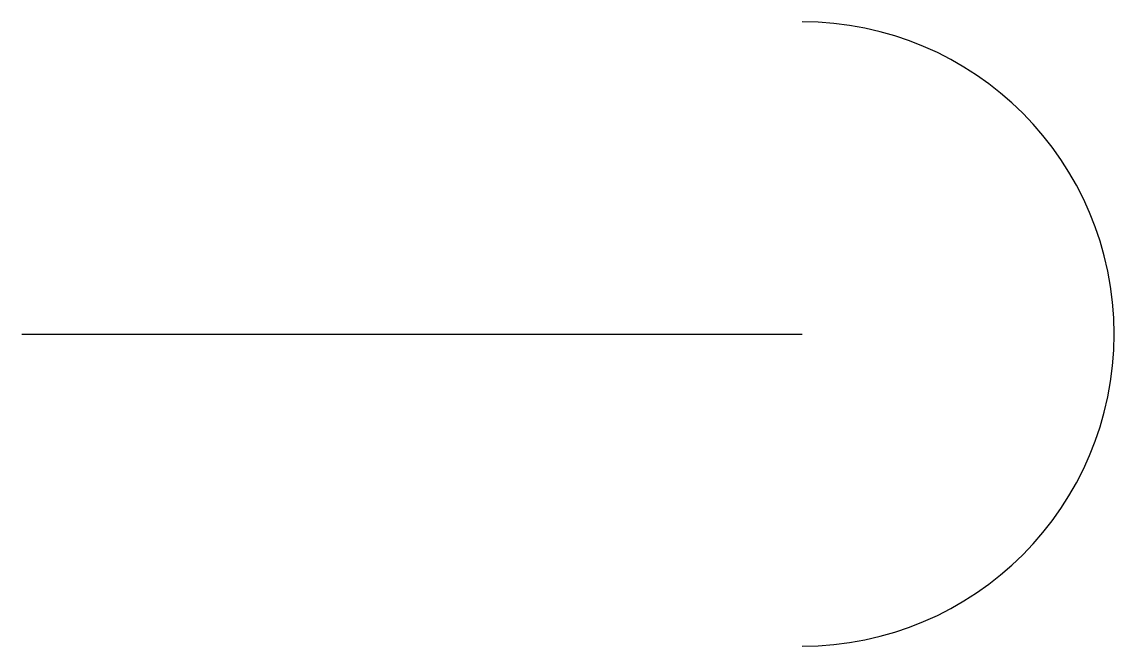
# Model space of a CAD drawing. Header units: inches. Extents: x 144.4 to 214.4, y 117.7 to 157.7.
import ezdxf

# ---------------------------------------------------------------- set-up
doc = ezdxf.new("R2010")
doc.units = ezdxf.units.IN
doc.header["$MEASUREMENT"] = 0

msp = doc.modelspace()

# ---------------------------------------------------------------- linework, layer by layer
msp.add_line((144.439, 137.704), (194.439, 137.704))
msp.add_arc((194.439, 137.704), 20, 270, 90)

doc.saveas('drawing.dxf')
